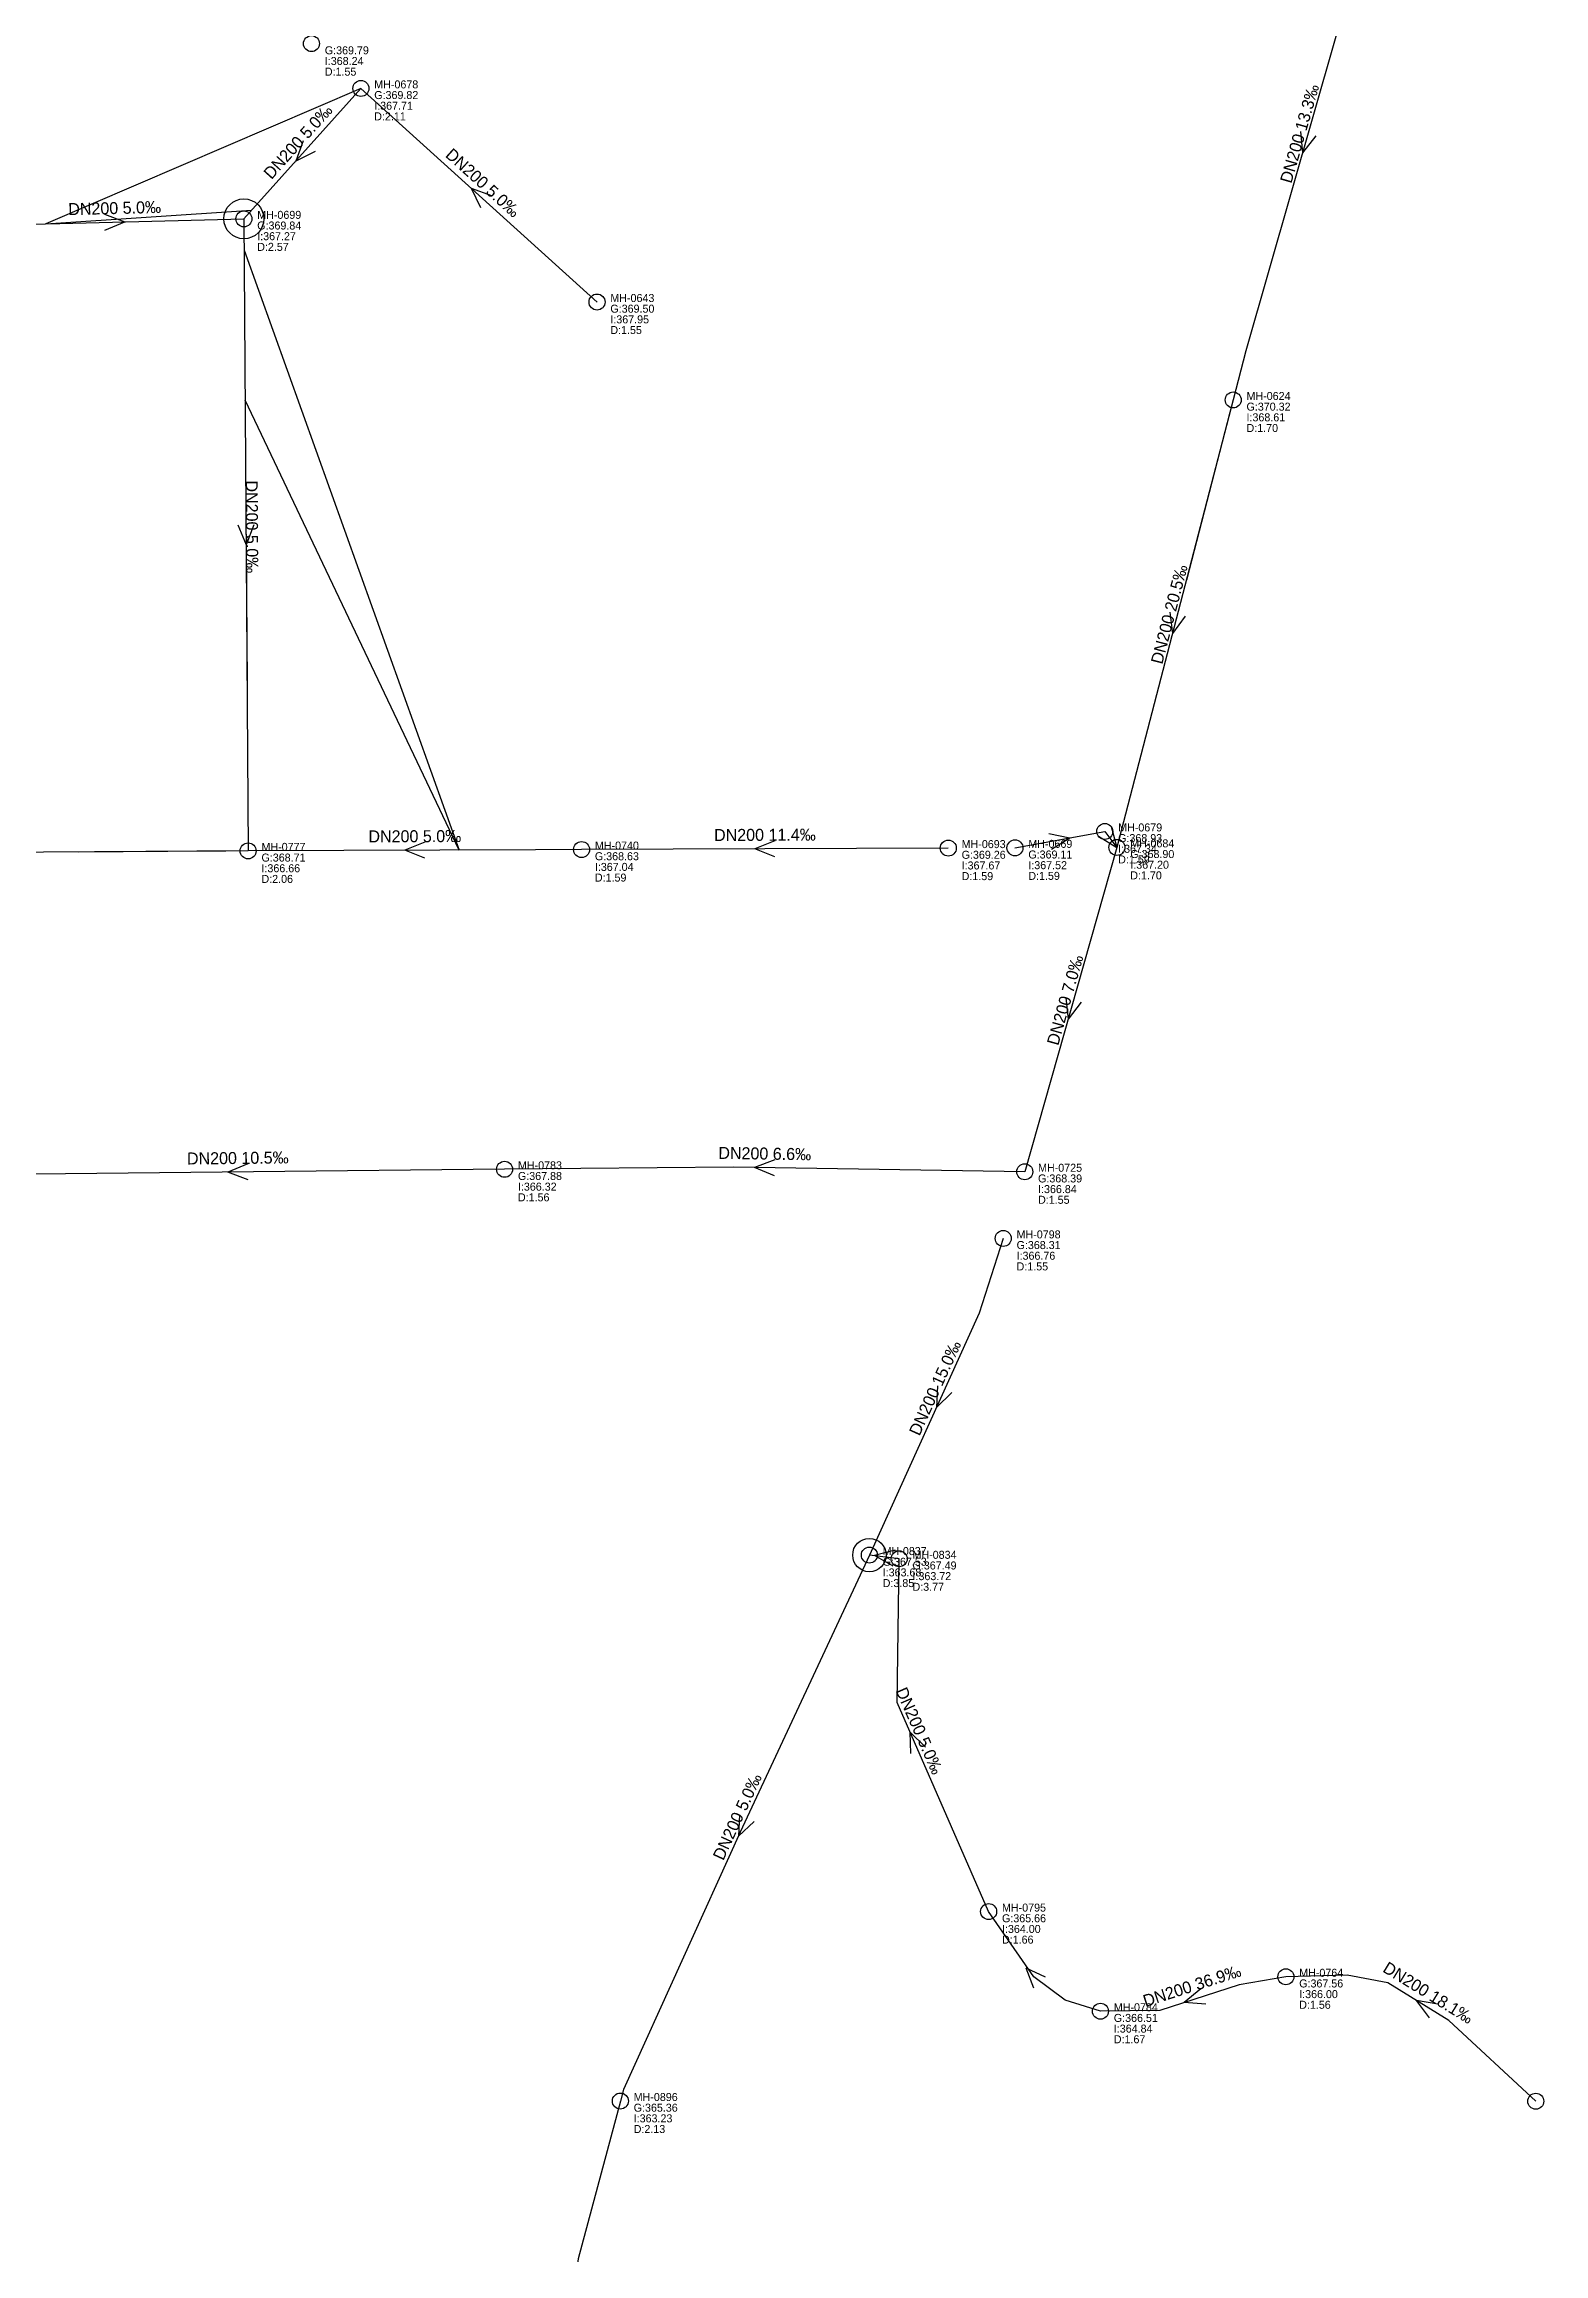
# Model space of a CAD drawing. Header units: metres. Extents: x 449901 to 451990, y 2566737 to 2570846.
# Drawn here: x 451507.4 to 451732.3, y 2568992.5 to 2569323.8 of the extents above; entities that cross this region are included whole.
import ezdxf
from ezdxf.enums import TextEntityAlignment as Align

# ---------------------------------------------------------------- set-up
doc = ezdxf.new("R2010")
doc.units = ezdxf.units.M
for name, color, linetype in [('SEW-DROP', 6, 'Continuous'), ('SEW-LABEL', 2, 'Continuous'), ('SEW-MH', 7, 'Continuous'), ('SEW-MH-LABEL', 8, 'Continuous'), ('SEW-PIPE-DN200', 3, 'Continuous'), ('SEW-RIDER', 8, 'Continuous'), ('SEW-SWEPT-CH', 6, 'Continuous')]:
    doc.layers.add(name, color=color, linetype=linetype)

msp = doc.modelspace()

# ---------------------------------------------------------------- linework, layer by layer
at = {"layer": 'SEW-DROP'}
msp.add_circle((451631.18, 2569097.26), 2.5, dxfattribs=at)
at = {"layer": 'SEW-LABEL'}
for p, q in [((451695.82, 2569310.73), (451696.15, 2569307.52)), ((451546.27, 2569309.31), (451545.16, 2569306.28)), ((451548.05, 2569307.71), (451545.16, 2569306.28)), ((451698.13, 2569310.07), (451696.15, 2569307.52)), ((451572.94, 2569299.26), (451571.52, 2569302.16)), ((451574.55, 2569301.04), (451571.52, 2569302.16)), ((451516.49, 2569298.3), (451519.52, 2569297.17)), ((451516.55, 2569295.9), (451519.52, 2569297.17)), ((451536.49, 2569251.72), (451537.71, 2569248.72)), ((451538.89, 2569251.73), (451537.71, 2569248.72)), ((451676.24, 2569238.66), (451676.65, 2569235.46)), ((451678.56, 2569238.06), (451676.65, 2569235.46)), ((451658.07, 2569205.44), (451661.23, 2569204.8)), ((451658.5, 2569203.08), (451661.23, 2569204.8)), ((451665.54, 2569205.03), (451668.31, 2569203.37)), ((451667.45, 2569206.48), (451668.31, 2569203.37)), ((451564.51, 2569204.14), (451561.52, 2569202.93)), ((451564.52, 2569201.74), (451561.52, 2569202.93)), ((451617.01, 2569204.36), (451614.02, 2569203.14)), ((451617.02, 2569201.96), (451614.02, 2569203.14)), ((451660.65, 2569180.82), (451660.98, 2569177.61)), ((451662.96, 2569180.16), (451660.98, 2569177.61)), ((451537.97, 2569155.92), (451534.98, 2569154.68)), ((451617, 2569156.54), (451613.98, 2569155.39)), ((451616.96, 2569154.14), (451613.98, 2569155.39)), ((451538, 2569153.52), (451534.98, 2569154.68)), ((451641.38, 2569122.62), (451641.23, 2569119.39)), ((451643.57, 2569121.63), (451641.23, 2569119.39)), ((451635.05, 2569097.99), (451631.93, 2569097.17)), ((451634.75, 2569095.61), (451631.93, 2569097.17)), ((451637.39, 2569067.49), (451637.28, 2569070.72)), ((451639.59, 2569068.46), (451637.28, 2569070.72)), ((451611.73, 2569058.33), (451611.57, 2569055.1)), ((451613.91, 2569057.32), (451611.57, 2569055.1)), ((451655.85, 2569032.31), (451654.68, 2569035.32)), ((451657.61, 2569033.95), (451654.68, 2569035.32)), ((451680.89, 2569032.22), (451678.41, 2569030.16)), ((451681.63, 2569029.94), (451678.41, 2569030.16)), ((451715.18, 2569027.86), (451713.25, 2569030.45)), ((451716.44, 2569029.9), (451713.25, 2569030.45))]:
    msp.add_line(p, q, dxfattribs=at)
at = {"layer": 'SEW-MH'}
for centre in [(451547.52, 2569323.88), (451554.93, 2569317.17), (451537.38, 2569297.61), (451590.34, 2569285.14), (451685.74, 2569270.45), (451666.49, 2569205.76), (451538.02, 2569202.84), (451588.02, 2569203.04), (451643.02, 2569203.26), (451653.02, 2569203.3), (451668.31, 2569203.37), (451576.48, 2569155.1), (451654.48, 2569154.73), (451651.26, 2569144.74), (451631.18, 2569097.26), (451635.65, 2569096.7), (451649.07, 2569043.8), (451693.64, 2569034.03), (451665.84, 2569028.86), (451593.84, 2569015.4), (451731.12, 2569015.36)]:
    msp.add_circle(centre, 1.2, dxfattribs=at)
at = {"layer": 'SEW-PIPE-DN200'}
for points in [[(451710.04, 2569346.56), (451701.15, 2569324.97), (451687.65, 2569277.82), (451685.74, 2569270.45)], [(451554.93, 2569317.17), (451537.38, 2569297.61)], [(451590.34, 2569285.14), (451554.93, 2569317.17)], [(451498.65, 2569296.66), (451509.8, 2569296.93), (451537.38, 2569297.61)], [(451537.38, 2569297.61), (451538.02, 2569202.84)], [(451685.74, 2569270.45), (451668.31, 2569203.37)], [(451653.02, 2569203.3), (451666.49, 2569205.76)], [(451666.49, 2569205.76), (451668.31, 2569203.37)], [(451538.02, 2569202.84), (451468.87, 2569202.39), (451458.02, 2569202.46)], [(451588.02, 2569203.04), (451581.13, 2569203.01), (451538.02, 2569202.84)], [(451643.02, 2569203.26), (451588.02, 2569203.04)], [(451668.31, 2569203.37), (451654.48, 2569154.73)], [(451576.48, 2569155.1), (451538.82, 2569154.72), (451496.49, 2569154.26), (451496.49, 2569154.26)], [(451654.48, 2569154.73), (451610.79, 2569155.44), (451576.48, 2569155.1)], [(451651.26, 2569144.74), (451647.65, 2569133.51), (451631.18, 2569097.26)], [(451631.18, 2569097.26), (451611.83, 2569055.69), (451594.3, 2569017.12), (451593.84, 2569015.4)], [(451635.65, 2569096.7), (451631.18, 2569097.26)], [(451649.07, 2569043.8), (451649.07, 2569043.8), (451635.34, 2569075.16), (451635.65, 2569096.7)], [(451665.84, 2569028.86), (451660.54, 2569030.54), (451655.83, 2569034.04), (451649.07, 2569043.8)], [(451693.64, 2569034.03), (451686.65, 2569032.82), (451674.75, 2569028.98), (451665.84, 2569028.86)], [(451731.12, 2569015.36), (451718.07, 2569027.49), (451708.95, 2569033.1), (451702.82, 2569034.28), (451693.64, 2569034.03), (451693.64, 2569034.03)], [(451593.84, 2569015.4), (451587.5, 2568991.73), (451584.48, 2568971.99), (451583.84, 2568962.02), (451584.31, 2568942.06), (451585.36, 2568935.13)]]:
    msp.add_lwpolyline(points, dxfattribs=at)
at = {"layer": 'SEW-RIDER'}
for points in [[(451554.93, 2569317.17), (451507.68, 2569296.88), (451538.53, 2569298.89)], [(451537.42, 2569292.9), (451569.66, 2569202.96), (451537.57, 2569270.4)], [(451685.25, 2569268.58), (451680.23, 2569249.24), (451678.72, 2569243.43)], [(451537.68, 2569252.87), (451537.72, 2569247.9), (451537.85, 2569227.87)], [(451534.66, 2569202.81), (451532.63, 2569202.8), (451512.63, 2569202.67)], [(451643.02, 2569203.26), (451643.02, 2569203.26)], [(451731.12, 2569015.36), (451718.07, 2569027.49)]]:
    msp.add_lwpolyline(points, dxfattribs=at)
at = {"layer": 'SEW-SWEPT-CH'}
msp.add_circle((451537.38, 2569297.61), 3, dxfattribs=at)

# ---------------------------------------------------------------- texts
at = {"layer": 'SEW-LABEL'}
for s, rotation, p in [('DN200 13.3‰', 74.0294, (451696.56, 2569310.16)), ('DN200 5.0‰', 48.1113, (451546.16, 2569308.59)), ('DN200 5.0‰', 317.86, (451572.63, 2569302.35)), ('DN200 5.0‰', 1.4084, (451518.02, 2569298.33)), ('DN200 5.0‰', -89.6161, (451537.7, 2569251.42)), ('DN200 20.5‰', 75.4352, (451677.02, 2569238.11)), ('DN200 5.0‰', 0.2326, (451563.02, 2569204.14)), ('DN200 11.4‰', 0.2325, (451615.52, 2569204.35)), ('DN200 7.0‰', 74.1303, (451661.4, 2569180.25)), ('DN200 6.6‰', 359.0789, (451615.48, 2569156.56)), ('DN200 10.5‰', 0.6333, (451536.48, 2569155.9)), ('DN200 15.0‰', 65.5733, (451641.85, 2569121.96)), ('DN200 5.0‰', 293.6343, (451637.89, 2569070.55)), ('DN200 5.0‰', 65.1883, (451612.19, 2569057.67)), ('DN200 18.1‰', 328.434, (451714.53, 2569030.87)), ('DN200 36.9‰', 17.8674, (451679.84, 2569031.82))]:
    msp.add_text(s, height=1.8, rotation=rotation, dxfattribs=at).set_placement(p, align=Align.CENTER)
at = {"layer": 'SEW-MH-LABEL'}
for s, p in [('G:369.79', (451549.52, 2569322.28)), ('I:368.24', (451549.52, 2569320.68)), ('D:1.55', (451549.52, 2569319.08)), ('MH-0678', (451556.93, 2569317.17)), ('G:369.82', (451556.93, 2569315.57)), ('I:367.71', (451556.93, 2569313.97)), ('D:2.11', (451556.93, 2569312.37)), ('MH-0699', (451539.38, 2569297.61)), ('G:369.84', (451539.38, 2569296.01)), ('I:367.27', (451539.38, 2569294.41)), ('D:2.57', (451539.38, 2569292.81)), ('G:369.50', (451592.34, 2569283.54)), ('MH-0643', (451592.34, 2569285.14)), ('D:1.55', (451592.34, 2569280.34)), ('I:367.95', (451592.34, 2569281.94)), ('MH-0624', (451687.74, 2569270.45)), ('G:370.32', (451687.74, 2569268.85)), ('I:368.61', (451687.74, 2569267.25)), ('D:1.70', (451687.74, 2569265.65)), ('G:368.93', (451668.49, 2569204.16)), ('MH-0679', (451668.49, 2569205.76)), ('G:368.71', (451540.02, 2569201.24)), ('MH-0777', (451540.02, 2569202.84)), ('G:368.63', (451590.02, 2569201.44)), ('MH-0740', (451590.02, 2569203.04)), ('G:369.26', (451645.02, 2569201.66)), ('MH-0693', (451645.02, 2569203.26)), ('I:367.67', (451645.02, 2569200.06)), ('G:369.11', (451655.02, 2569201.7)), ('MH-0669', (451655.02, 2569203.3)), ('I:367.52', (451655.02, 2569200.1)), ('D:1.59', (451668.49, 2569200.96)), ('I:367.34', (451668.49, 2569202.56)), ('G:368.90', (451670.31, 2569201.77)), ('MH-0684', (451670.31, 2569203.37)), ('I:367.20', (451670.31, 2569200.17)), ('D:2.06', (451540.02, 2569198.04)), ('I:366.66', (451540.02, 2569199.64)), ('D:1.59', (451590.02, 2569198.24)), ('I:367.04', (451590.02, 2569199.84)), ('D:1.59', (451645.02, 2569198.46)), ('D:1.59', (451655.02, 2569198.5)), ('D:1.70', (451670.31, 2569198.57)), ('MH-0783', (451578.48, 2569155.1)), ('MH-0725', (451656.48, 2569154.73)), ('G:367.88', (451578.48, 2569153.5)), ('I:366.32', (451578.48, 2569151.9)), ('G:368.39', (451656.48, 2569153.13)), ('I:366.84', (451656.48, 2569151.53)), ('D:1.56', (451578.48, 2569150.3)), ('D:1.55', (451656.48, 2569149.93)), ('MH-0798', (451653.26, 2569144.74)), ('G:368.31', (451653.26, 2569143.14)), ('I:366.76', (451653.26, 2569141.54)), ('D:1.55', (451653.26, 2569139.94)), ('G:367.53', (451633.18, 2569095.66)), ('MH-0837', (451633.18, 2569097.26)), ('I:363.68', (451633.18, 2569094.06)), ('G:367.49', (451637.65, 2569095.1)), ('MH-0834', (451637.65, 2569096.7)), ('D:3.85', (451633.18, 2569092.46)), ('D:3.77', (451637.65, 2569091.9)), ('I:363.72', (451637.65, 2569093.5)), ('G:365.66', (451651.07, 2569042.2)), ('MH-0795', (451651.07, 2569043.8)), ('D:1.66', (451651.07, 2569039)), ('I:364.00', (451651.07, 2569040.6)), ('G:367.56', (451695.64, 2569032.43)), ('MH-0764', (451695.64, 2569034.03)), ('MH-0784', (451667.84, 2569028.86)), ('D:1.56', (451695.64, 2569029.23)), ('I:366.00', (451695.64, 2569030.83)), ('G:366.51', (451667.84, 2569027.26)), ('I:364.84', (451667.84, 2569025.66)), ('D:1.67', (451667.84, 2569024.06)), ('MH-0896', (451595.84, 2569015.4)), ('G:365.36', (451595.84, 2569013.8)), ('I:363.23', (451595.84, 2569012.2)), ('D:2.13', (451595.84, 2569010.6))]:
    msp.add_text(s, height=1.2, dxfattribs=at).set_placement(p)

doc.saveas('drawing.dxf')
